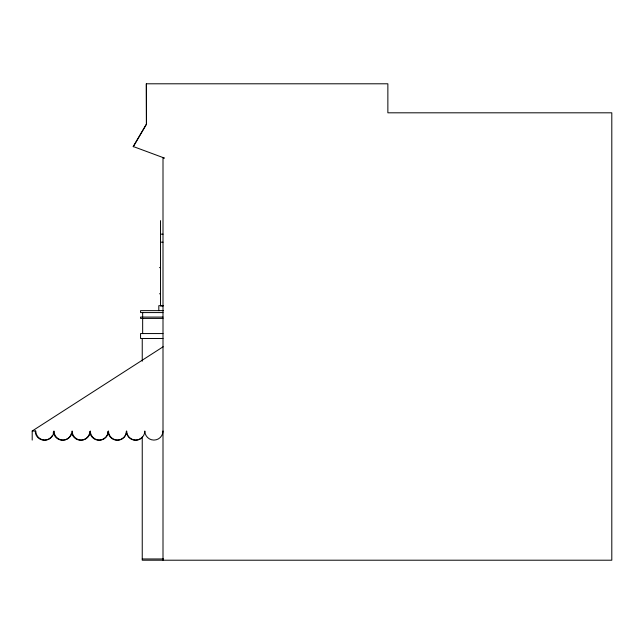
<?xml version="1.0" encoding="UTF-8"?>
<svg xmlns="http://www.w3.org/2000/svg" width="644" height="644" viewBox="0 0 644 644"><rect width="100%" height="100%" fill="white"/><g stroke="black" fill="none" stroke-linecap="round" stroke-linejoin="round"><path stroke-width="0.97" d="M35.307 431.005L35.468 433.38A9.201 9.201 0 0 0 52.325 435.602M53.243 433.38L53.444 431.883L53.637 433.38A9.201 9.201 0 0 0 71.42 433.38M108.128 431.295L107.854 433.38A9.201 9.201 0 0 1 90.071 433.38L89.83 431.593M133.413 146.582L164.397 158.07L163.004 158.07L163.004 560.208M133.912 145.721L146.478 124.179L146.301 83.792L387.865 83.792L387.865 112.813L611.8 112.813L611.8 560.208L142.244 560.208L142.244 436.809M133.131 146.647L146.389 124.179L146.389 83.792M32.2 440.085L32.2 431.005L163.173 346.746M160.517 234.158L163.004 234.158M160.517 242.184L163.004 242.184M159.511 267.606L160.404 267.606M159.511 293.785L160.404 293.785M163.471 305.667L158.81 305.667L158.81 310.633M163.004 305.932L160.517 305.932L160.517 220.626M163.471 310.633L140.553 310.633L140.553 312.582L163.004 312.582M163.004 317.081L140.553 317.081L140.553 318.41L163.004 318.41M163.004 333.56L140.553 333.56L140.553 338.478L163.004 338.478M32.2 431.005L35.774 431.005A9.088 9.088 0 0 0 44.863 440.085A9.088 9.088 0 0 0 53.951 431.005A9.088 9.088 0 0 0 63.04 440.085A9.088 9.088 0 0 0 72.128 431.005A9.088 9.088 0 0 0 81.208 440.085A9.088 9.088 0 0 0 90.297 431.005A9.088 9.088 0 0 0 99.385 440.085A9.088 9.088 0 0 0 108.474 431.005A9.088 9.088 0 0 0 117.562 440.085A9.088 9.088 0 0 0 126.651 431.005A9.088 9.088 0 0 0 135.739 440.085A9.088 9.088 0 0 0 144.828 431.005A9.088 9.088 0 0 0 153.916 440.085A9.088 9.088 0 0 0 163.004 431.005M142.244 558.968L163.552 558.968M108.087 431.593L108.321 433.38A9.201 9.201 0 0 0 126.103 433.38L126.377 431.295L126.651 433.38A9.201 9.201 0 0 0 142.05 437.509M142.654 312.582L142.654 317.081M142.654 318.41L142.654 333.56M142.244 338.478L142.244 361.204M133.413 146.148L133.413 146.743M89.597 433.38A9.201 9.201 0 0 1 71.814 433.38"/></g></svg>
